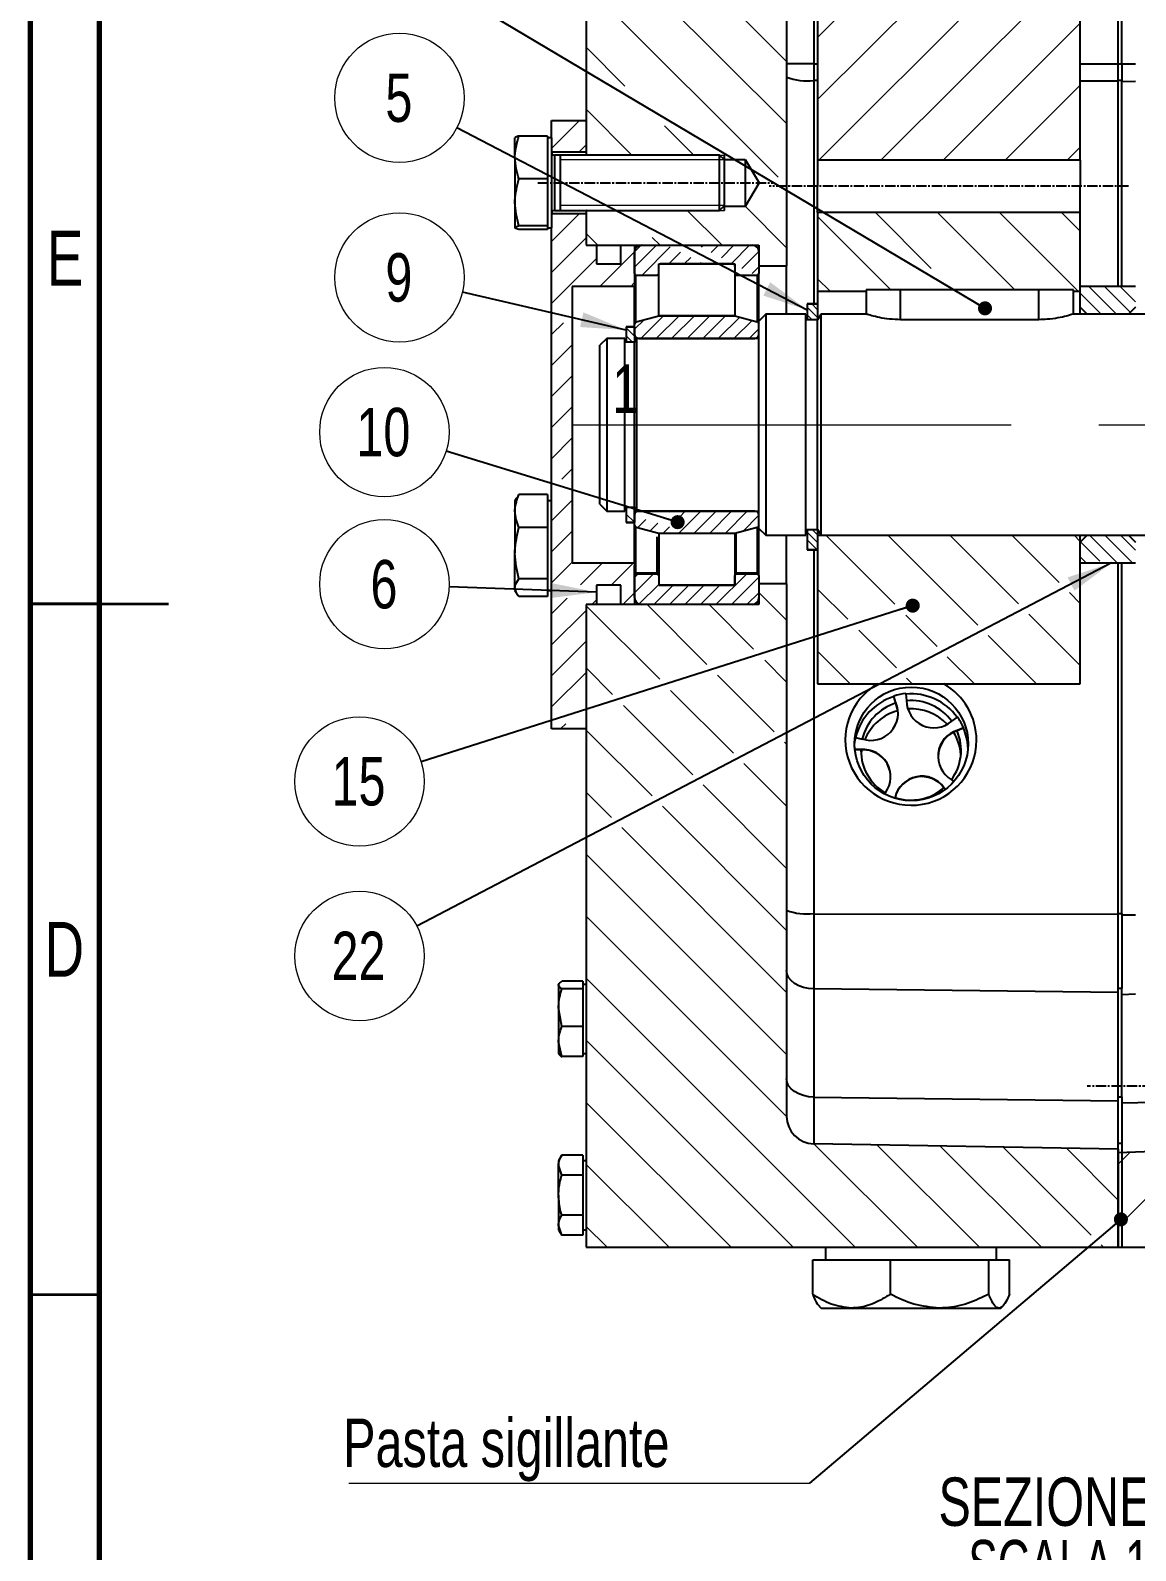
# Model space of a CAD drawing. Header units: millimetres. Extents: x 0 to 589, y 0 to 415.
# Drawn here: x 15 to 95, y 141.5 to 251.5 of the extents above; entities that cross this region are included whole.
import ezdxf

# ---------------------------------------------------------------- set-up
doc = ezdxf.new("R2010")
doc.units = ezdxf.units.MM
for name, pattern in [('CENTER', [10.16, 6.35, -1.27, 1.27, -1.27]), ('CENTERX2', [20.32, 12.7, -2.54, 2.54, -2.54]), ('CENTRO2', [1.125, 0.75, -0.125, 0.125, -0.125])]:
    doc.linetypes.add(name, pattern=pattern)
doc.layers.add('Assi', color=7, linetype='CENTER')
doc.styles.add('SLDTEXTSTYLE0', font='TXT', dxfattribs={"width": 0.75})
doc.styles.add('SLDTEXTSTYLE2', font='TXT', dxfattribs={"width": 0.681818})
doc.dimstyles.new('SLDDIMSTYLE0', dxfattribs={"dimtxt": 0.18, "dimasz": 1.016, "dimexe": 0, "dimexo": 0.0625, "dimgap": 0, "dimtad": 0, "dimtih": 1, "dimtoh": 1, "dimdec": 0, "dimrnd": 1e-09, "dimzin": 0, "dimdsep": 46, "dimtxsty": 'Standard', "dimblk1": 'DOT', "dimblk2": 'DOT', "dimsah": 1, "dimcen": 0.09, "dimadec": 0, "dimazin": 0, "dimtfac": 1.016, "dimtdec": 0, "dimtofl": 0, "dimtmove": 0, "dimatfit": 3, "dimldrblk": 'DOT', "dimfxl": 1, "dimfrac": 2, "dimtolj": 1, "dimtzin": 0, "dimarcsym": 0})
doc.dimstyles.new('SLDDIMSTYLE1', dxfattribs={"dimtxt": 0.18, "dimasz": 3.302, "dimexe": 0, "dimexo": 0.0625, "dimgap": 0, "dimtad": 0, "dimtih": 1, "dimtoh": 1, "dimdec": 0, "dimrnd": 1e-09, "dimzin": 0, "dimdsep": 46, "dimtxsty": 'Standard', "dimsah": 1, "dimcen": 0.09, "dimadec": 0, "dimazin": 0, "dimtfac": 3.302, "dimtdec": 0, "dimtofl": 0, "dimtmove": 0, "dimatfit": 3, "dimfxl": 1, "dimfrac": 2, "dimtolj": 1, "dimtzin": 0, "dimarcsym": 0})

# ---------------------------------------------------------------- blocks, each defined once
blk = doc.blocks.new('SW_HATCH_0')
at = {"color": 0, "linetype": 'Continuous', "lineweight": 18}
for p, q in [((19.43, 38.28), (0.43, 19.28)), ((19.43, 33.79), (0.43, 14.79)), ((-16.32, 32.04), (-1.82, 17.54)), ((19.43, 29.3), (0.52, 10.39)), ((-16.32, 27.55), (-1.82, 13.05)), ((19.43, 24.81), (5.01, 10.39)), ((-16.32, 23.06), (-2.43, 9.17)), ((19.43, 20.32), (9.5, 10.39)), ((-16.32, 18.57), (-13.52, 15.76)), ((19.43, 15.83), (14, 10.39)), ((-16.81, 13.27), (-18.82, 11.25)), ((-16.32, 14.08), (-13.01, 10.77)), ((-10.65, 12.89), (-8.52, 10.77)), ((-16.32, 11.51), (-16.81, 11.02)), ((19.43, 11.34), (18.49, 10.39)), ((-9.01, 6.77), (-6.51, 4.27)), ((-4.82, 7.07), (-1.82, 4.07)), ((4.59, 6.64), (8.65, 2.57)), ((9.08, 6.64), (14.7, 1.02)), ((13.57, 6.64), (19.29, 0.92)), ((18.06, 6.64), (19.43, 5.27)), ((-16.82, 6.52), (-18.82, 4.52)), ((0.44, 6.3), (5.72, 1.02)), ((-16.32, 4.77), (-18.82, 2.27)), ((-16.32, 5.1), (-15.49, 4.27)), ((-11.54, 4.81), (-11, 4.27)), ((-12.82, 3.78), (-15.34, 1.27)), ((-11.21, 4.27), (-12.82, 2.66)), ((-12.34, 4.26), (-12.82, 3.78)), ((-10.23, 4.13), (-12.27, 2.09)), ((-9.49, 3.74), (-10.34, 2.89)), ((-8.75, 3.36), (-9.22, 2.89)), ((-7.85, 4.27), (-8.01, 4.1)), ((-6.72, 4.27), (-7.27, 3.72)), ((-5.6, 4.27), (-6.53, 3.34)), ((-4.48, 4.27), (-5.79, 2.95)), ((-3.82, 3.8), (-5.05, 2.57)), ((-15.57, 3.28), (-18.82, 0.03)), ((-8.01, 2.98), (-8.1, 2.89)), ((-3.82, 2.68), (-4.31, 2.19)), ((-12.82, 1.54), (-13.09, 1.27)), ((-11.08, 2.16), (-11.14, 2.1)), ((0.43, 1.82), (1.33, 0.92)), ((20.06, 1.27), (22.06, -0.73)), ((21.19, 1.27), (23.06, -0.61)), ((22.31, 1.27), (23.43, 0.14)), ((0, 0), (0.43, -0.43)), ((19.43, 0.78), (20.94, -0.73)), ((-10.73, -0.86), (-12.35, -2.48)), ((-9.6, -0.86), (-11.23, -2.48)), ((-8.48, -0.86), (-10.11, -2.48)), ((-7.36, -0.86), (-8.98, -2.48)), ((-6.24, -0.86), (-7.86, -2.48)), ((-5.21, -0.96), (-6.74, -2.48)), ((-0.32, -0.8), (0.04, -1.16)), ((-0.25, -0.31), (0.43, -0.99)), ((-17.96, -1.36), (-18.82, -2.22)), ((-13.39, -1.76), (-12.82, -2.33)), ((-12.93, -1.66), (-12.82, -1.77)), ((-12.13, -1.14), (-12.82, -1.83)), ((-4.32, -1.19), (-5.62, -2.48)), ((-3.82, -1.81), (-4.49, -2.48)), ((-17.32, -2.96), (-18.82, -4.46)), ((-13.42, -2.3), (-12.96, -2.76)), ((-17.32, -5.21), (-18.82, -6.71)), ((-17.32, -7.45), (-18.82, -8.95)), ((-17.32, -9.7), (-18.82, -11.2)), ((-17.32, -11.94), (-18.07, -12.69)), ((-17.32, -14.19), (-18.82, -15.69)), ((-13.42, -15.2), (-12.82, -15.8)), ((-10.26, -14.98), (-10.34, -15.07)), ((-8.01, -14.98), (-9.64, -16.61)), ((-9.14, -14.98), (-9.6, -15.45)), ((-6.89, -14.98), (-8.52, -16.61)), ((-5.77, -14.98), (-7.39, -16.61)), ((-4.65, -14.98), (-6.27, -16.61)), ((-3.82, -15.28), (-4.99, -16.46)), ((-17.32, -16.43), (-18.82, -17.93)), ((-13.42, -15.77), (-13.38, -15.81)), ((-12, -15.6), (-12.6, -16.2)), ((-11.14, -15.87), (-11.71, -16.44)), ((-10.28, -16.13), (-10.76, -16.61)), ((0.03, -16.31), (0.43, -16.71)), ((-0.32, -16.52), (0.43, -17.27)), ((-0.32, -17.08), (0.39, -17.79)), ((1.02, -16.73), (6.01, -21.72)), ((5.51, -16.73), (12.02, -23.24)), ((10, -16.73), (14.96, -21.7)), ((14.49, -16.73), (17.91, -20.15)), ((18.98, -16.73), (19.43, -17.18)), ((19.45, -17.21), (20.85, -18.61)), ((20.1, -16.73), (22.1, -18.73)), ((21.22, -16.73), (23.22, -18.73)), ((22.35, -16.73), (23.43, -17.82)), ((-17.32, -18.68), (-18.82, -20.18)), ((-0.32, -17.64), (-0.17, -17.79)), ((19.43, -18.31), (19.86, -18.73)), ((-15.13, -18.73), (-16.72, -20.32)), ((-12.89, -18.73), (-14.51, -20.36)), ((-11.47, -19.56), (-12.82, -20.91)), ((-12.59, -19.56), (-12.82, -19.79)), ((-4.73, -19.56), (-6.91, -21.73)), ((-3.82, -19.77), (-5.78, -21.73)), ((-11.07, -20.29), (-12.49, -21.71)), ((-10.02, -20.36), (-11.4, -21.73)), ((-8.9, -20.36), (-10.27, -21.73)), ((-7.78, -20.36), (-9.15, -21.73)), ((-6.65, -20.36), (-8.03, -21.73)), ((-3.82, -20.9), (-4.66, -21.73)), ((-3.82, -20.88), (-1.82, -22.88)), ((0.43, -20.64), (2.61, -22.81)), ((18.65, -20.89), (19.43, -21.67)), ((-17.69, -21.29), (-18.82, -22.42)), ((-16.32, -21.85), (-11, -27.16)), ((-15.57, -21.42), (-15.89, -21.73)), ((-12.82, -20.91), (-13.64, -21.73)), ((-11.94, -21.73), (-7.6, -26.08)), ((-7.45, -21.73), (-4.2, -24.99)), ((-16.32, -22.17), (-18.82, -24.67)), ((6.8, -22.52), (9.07, -24.79)), ((15.7, -22.44), (19.43, -26.16)), ((3.4, -23.61), (6.13, -26.33)), ((12.76, -23.98), (16.26, -27.48)), ((-16.32, -24.41), (-18.82, -26.91)), ((0.43, -25.13), (2.79, -27.48)), ((-16.32, -26.34), (-14.41, -28.25)), ((-3.4, -25.78), (-1.82, -27.37)), ((9.81, -25.53), (11.77, -27.48)), ((-16.32, -26.66), (-18.82, -29.16)), ((-6.81, -26.87), (-2.71, -30.97)), ((6.87, -27.07), (7.28, -27.48)), ((-10.21, -27.96), (-5.65, -32.51)), ((-13.61, -29.05), (-8.6, -34.06)), ((-17.8, -30.39), (-18.15, -30.73)), ((-16.32, -30.83), (-11.54, -35.6)), ((-1.97, -31.71), (-1.82, -31.86)), ((-4.91, -33.26), (-1.82, -36.35)), ((-7.86, -34.8), (-1.82, -40.84)), ((-16.32, -35.32), (-14.49, -37.15)), ((-10.8, -36.35), (-1.82, -45.33)), ((-13.75, -37.89), (-1.82, -49.82)), ((-16.32, -39.81), (-1.82, -54.31)), ((-16.32, -44.3), (-1.82, -58.8)), ((-16.32, -48.79), (3.13, -68.23)), ((-16.32, -53.28), (-1.36, -68.23)), ((-16.32, -57.77), (-5.85, -68.23)), ((0.15, -60.77), (7.62, -68.23)), ((4.72, -60.85), (12.11, -68.23)), ((9.29, -60.93), (16.6, -68.23)), ((13.86, -61.01), (20.23, -67.37)), ((18.43, -61.09), (22.18, -64.84)), ((23.05, -61.38), (22.18, -62.25)), ((27.7, -61.21), (22.51, -66.41)), ((-16.32, -62.26), (-10.34, -68.23)), ((-16.32, -66.75), (-14.83, -68.23)), ((20.94, -68.08), (21.09, -68.23))]:
    blk.add_line(p, q, dxfattribs=at)
blk = doc.blocks.new('SW_NOTE_0_2')
at = {"color": 0, "linetype": 'Continuous', "lineweight": 0, "char_height": 3.5, "attachment_point": 2}
for s, insert, style in [('SEZIONE A-A', (13.67, 4.51), 'SLDTEXTSTYLE0'), ('SCALA 1 : 2', (13.49, -0.01), 'SLDTEXTSTYLE2')]:
    blk.add_mtext(s, dxfattribs=dict(at, insert=insert, style=style))
blk = doc.blocks.new('SW_NOTE_0_29')
at = {"color": 0, "linetype": 'Continuous', "lineweight": 0}
blk.add_circle((-4.15, -2.17), 4.68, dxfattribs=at)
at = {"color": 0, "linetype": 'Continuous', "lineweight": 0, "insert": (-4.22, -0.41), "char_height": 3.5, "attachment_point": 2, "style": 'SLDTEXTSTYLE0'}
blk.add_mtext('22', dxfattribs=at)
blk = doc.blocks.new('SW_NOTE_0_30')
at = {"color": 0, "linetype": 'Continuous', "lineweight": 0}
blk.add_circle((-4.46, -1.42), 4.68, dxfattribs=at)
at = {"color": 0, "linetype": 'Continuous', "lineweight": 0, "insert": (-4.53, 0.34), "char_height": 3.5, "attachment_point": 2, "style": 'SLDTEXTSTYLE0'}
blk.add_mtext('15', dxfattribs=at)
blk = doc.blocks.new('_Dot')
at = {"color": 0, "linetype": 'ByBlock', "lineweight": -2}
blk.add_line((-0.5, 0), (-1, 0), dxfattribs=at)
at = {"color": 0, "linetype": 'ByBlock', "const_width": 0.5}
blk.add_lwpolyline([(-0.25, 0, 1), (0.25, 0, 1)], format="xyb", close=True, dxfattribs=at)
blk = doc.blocks.new('SW_NOTE_0_31')
at = {"color": 0, "linetype": 'Continuous', "lineweight": 0}
blk.add_circle((-4.68, 0.18), 4.68, dxfattribs=at)
at = {"color": 0, "linetype": 'Continuous', "lineweight": 0, "insert": (-4.71, 1.93), "char_height": 3.5, "attachment_point": 2, "style": 'SLDTEXTSTYLE0'}
blk.add_mtext('6', dxfattribs=at)
blk = doc.blocks.new('SW_NOTE_0_32')
at = {"color": 0, "linetype": 'Continuous', "lineweight": 0}
blk.add_circle((-4.48, 1.38), 4.68, dxfattribs=at)
at = {"color": 0, "linetype": 'Continuous', "lineweight": 0, "insert": (-4.55, 3.13), "char_height": 3.5, "attachment_point": 2, "style": 'SLDTEXTSTYLE0'}
blk.add_mtext('10', dxfattribs=at)
blk = doc.blocks.new('SW_NOTE_0_33')
at = {"color": 0, "linetype": 'Continuous', "lineweight": 0}
blk.add_circle((-4.56, 1.06), 4.68, dxfattribs=at)
at = {"color": 0, "linetype": 'Continuous', "lineweight": 0, "insert": (-4.6, 2.81), "char_height": 3.5, "attachment_point": 2, "style": 'SLDTEXTSTYLE0'}
blk.add_mtext('9', dxfattribs=at)
blk = doc.blocks.new('SW_NOTE_0_34')
at = {"color": 0, "linetype": 'Continuous', "lineweight": 0}
blk.add_circle((-4.15, 2.16), 4.68, dxfattribs=at)
at = {"color": 0, "linetype": 'Continuous', "lineweight": 0, "insert": (-4.19, 3.92), "char_height": 3.5, "attachment_point": 2, "style": 'SLDTEXTSTYLE0'}
blk.add_mtext('5', dxfattribs=at)
blk = doc.blocks.new('SW_NOTE_0_55')
at = {"color": 0, "linetype": 'Continuous', "lineweight": 0}
blk.add_line((-33.34, 0), (0, 0), dxfattribs=at)
at = {"color": 0, "linetype": 'Continuous', "lineweight": 0, "insert": (-33.75, 4.66), "char_height": 3.5, "attachment_point": 1, "style": 'SLDTEXTSTYLE0'}
blk.add_mtext('Pasta sigillante', dxfattribs=at)
blk = doc.blocks.new('*U69')
at = {"layer": 'Assi', "color": 0, "linetype": 'CENTRO2', "transparency": 16777216}
blk.add_line((-8.49375, 0), (8.49375, 0), dxfattribs=at)
blk = doc.blocks.new('*U75')
at = {"layer": 'Assi', "color": 0, "linetype": 'CENTRO2', "transparency": 16777216}
blk.add_line((13, 0), (-13, 0), dxfattribs=at)
blk = doc.blocks.new('*U76')
at = {"layer": 'Assi', "color": 0, "linetype": 'CENTRO2', "transparency": 16777216}
blk.add_line((8, 0), (-8, 0), dxfattribs=at)

msp = doc.modelspace()

# ---------------------------------------------------------------- linework, layer by layer
at = {"color": 7, "linetype": 'Continuous', "lineweight": 70}
for p, q in [((15, 5), (15, 415)), ((20, 10), (20, 410))]:
    msp.add_line(p, q, dxfattribs=at)
at = {"color": 7, "linetype": 'Continuous', "lineweight": 25}
for p, q in [((71.96, 274.25), (71.96, 242.08)), ((90.96, 242.08), (90.96, 272.95)), ((93.71, 249.06), (93.71, 272.95)), ((93.96, 249.06), (93.96, 272.95)), ((69.71, 272.7), (69.71, 234.45)), ((55.21, 269.2), (55.21, 242.47)), ((71.68, 249.06), (69.71, 249.06)), ((71.68, 249.06), (71.68, 247.85)), ((93.71, 249.06), (93.96, 249.06)), ((93.71, 247.85), (93.71, 249.06)), ((93.96, 249.06), (93.96, 247.85)), ((93.96, 247.85), (93.71, 247.85)), ((93.71, 232.95), (93.71, 247.85)), ((93.96, 232.95), (93.96, 247.85)), ((52.71, 244.95), (55.21, 244.95)), ((52.71, 243.7), (52.71, 244.95)), ((55.21, 244.95), (55.21, 242.7)), ((50.07, 243.71), (50.06, 243.7)), ((50.06, 242.28), (50.06, 243.7)), ((52.41, 243.83), (50.35, 243.83)), ((52.41, 243.83), (52.41, 242.28)), ((52.71, 243.7), (52.41, 243.7)), ((52.71, 243.7), (52.71, 237.21)), ((50.06, 242.28), (50.06, 239.04)), ((52.41, 242.28), (52.41, 240.73)), ((52.71, 242.7), (55.21, 242.7)), ((64.87, 242.45), (52.91, 242.45)), ((53.34, 242.45), (53.34, 238.45)), ((55.21, 242.47), (55.23, 242.45)), ((55.21, 242.47), (55.21, 242.45)), ((65.21, 242.11), (64.87, 242.45)), ((64.87, 238.45), (64.87, 242.45)), ((65.17, 242.15), (66.71, 242.15)), ((65.21, 238.45), (65.21, 242.45)), ((65.21, 238.8), (65.21, 242.11)), ((66.71, 242.15), (67.74, 240.45)), ((66.71, 242.15), (66.71, 238.75)), ((90.96, 242.08), (71.96, 242.08)), ((71.96, 242.08), (71.96, 240.19)), ((90.96, 242.08), (90.96, 240.19)), ((52.41, 240.73), (50.35, 240.73)), ((52.41, 240.73), (52.41, 239.04)), ((67.74, 240.45), (66.71, 238.75)), ((71.96, 238.31), (71.96, 240.19)), ((90.96, 238.31), (90.96, 240.19)), ((50.06, 239.04), (50.06, 237.21)), ((52.41, 239.04), (52.41, 237.35)), ((64.87, 238.45), (65.21, 238.8)), ((66.71, 238.75), (65.17, 238.75)), ((55.21, 238.2), (52.71, 238.2)), ((52.91, 238.45), (64.87, 238.45)), ((55.23, 238.45), (55.21, 238.44)), ((55.21, 238.45), (55.21, 238.44)), ((55.21, 238.44), (55.21, 235.95)), ((55.21, 238.2), (55.21, 235.95)), ((71.96, 238.33), (71.96, 232.6)), ((71.96, 238.33), (90.96, 238.33)), ((90.96, 232.6), (90.96, 238.33)), ((52.41, 237.35), (50.35, 237.35)), ((52.41, 237.08), (50.35, 237.08)), ((52.41, 237.35), (52.41, 237.21)), ((52.41, 237.21), (52.41, 237.08)), ((52.41, 237.2), (52.71, 237.2)), ((52.71, 237.21), (52.71, 237.2)), ((52.71, 200.95), (52.71, 237.2)), ((55.21, 235.95), (55.96, 235.95)), ((55.21, 235.95), (67.71, 235.95)), ((55.96, 235.95), (55.96, 234.58)), ((57.71, 234.58), (57.71, 235.95)), ((57.71, 235.95), (58.71, 235.95)), ((58.71, 235.95), (58.71, 232.95)), ((58.71, 233.88), (58.71, 235.45)), ((59.21, 235.95), (67.21, 235.95)), ((67.71, 235.95), (67.71, 234.45)), ((67.71, 235.45), (67.71, 233.88)), ((55.96, 234.58), (57.71, 234.58)), ((60.46, 234.58), (65.96, 234.58)), ((60.46, 234.58), (60.46, 234.51)), ((65.86, 234.58), (60.56, 234.58)), ((65.96, 234.39), (65.96, 234.58)), ((67.71, 234.45), (69.71, 234.45)), ((69.71, 230.95), (69.71, 234.45)), ((58.81, 233.78), (60.36, 233.78)), ((66.06, 233.78), (67.61, 233.78)), ((67.71, 230.45), (67.71, 233.88)), ((58.71, 232.95), (54.21, 232.95)), ((54.21, 232.95), (54.21, 212.95)), ((58.71, 230.23), (58.71, 232.95)), ((75.46, 232.6), (71.96, 232.6)), ((71.96, 232.6), (71.96, 231.7)), ((75.46, 232.7), (75.46, 230.95)), ((77.96, 232.7), (75.46, 232.7)), ((87.96, 232.7), (77.96, 232.7)), ((90.46, 232.7), (87.96, 232.7)), ((90.46, 230.95), (90.46, 232.7)), ((90.96, 232.6), (90.46, 232.6)), ((94.96, 232.95), (90.96, 232.95)), ((90.96, 231.45), (90.96, 232.95)), ((71.96, 231.7), (71.21, 231.7)), ((71.21, 231.7), (71.21, 231.69)), ((71.21, 231.69), (71.96, 231.69)), ((71.21, 231.69), (71.21, 230.53)), ((71.96, 231.7), (71.96, 231.69)), ((71.96, 231.69), (71.96, 230.53)), ((91.46, 230.95), (90.96, 231.45)), ((90.96, 231.08), (90.96, 231.45)), ((90.96, 230.95), (90.96, 231.08)), ((94.96, 231.45), (94.46, 230.95)), ((58.71, 230.04), (58.11, 230.04)), ((58.11, 230.04), (58.11, 230.03)), ((58.11, 230.03), (58.71, 230.03)), ((58.11, 230.03), (58.11, 228.93)), ((58.71, 229.5), (58.71, 230.23)), ((58.71, 230.03), (58.71, 228.93)), ((58.84, 230.39), (60.46, 230.83)), ((60.46, 230.83), (60.55, 230.83)), ((60.56, 230.83), (65.86, 230.83)), ((65.88, 230.83), (65.96, 230.83)), ((65.96, 230.83), (67.59, 230.39)), ((68.21, 230.95), (67.71, 230.45)), ((67.71, 215.45), (67.71, 230.45)), ((71.11, 230.95), (68.21, 230.95)), ((68.21, 230.95), (68.21, 214.95)), ((71.11, 214.95), (71.11, 230.95)), ((71.96, 230.53), (71.11, 230.53)), ((71.96, 230.53), (71.21, 230.53)), ((72.21, 230.95), (71.96, 230.53)), ((71.98, 230.55), (71.96, 230.55)), ((71.96, 215.38), (71.96, 230.53)), ((75.46, 230.95), (72.21, 230.95)), ((72.21, 214.95), (72.21, 230.95)), ((87.96, 230.55), (77.96, 230.55)), ((96.46, 230.95), (90.46, 230.95)), ((94.46, 230.95), (91.46, 230.95)), ((56.71, 229.2), (56.21, 228.7)), ((58.01, 229.2), (56.71, 229.2)), ((56.71, 229.2), (56.71, 216.7)), ((58.01, 216.7), (58.01, 229.2)), ((58.71, 228.93), (58.01, 228.93)), ((58.71, 228.93), (58.11, 228.93)), ((58.87, 229.2), (58.71, 228.93)), ((58.71, 216.98), (58.71, 228.93)), ((67.71, 229.2), (58.87, 229.2)), ((58.87, 216.7), (58.87, 229.2)), ((59.01, 229.2), (67.41, 229.2)), ((56.21, 217.2), (56.21, 228.7)), ((50.35, 217.9), (50.22, 217.67)), ((52.41, 217.9), (50.35, 217.9)), ((52.41, 217.9), (52.41, 216.71)), ((50.19, 217.67), (50.06, 217.45)), ((50.06, 217.45), (50.06, 216.71)), ((50.06, 216.71), (50.06, 213.66)), ((52.71, 217.45), (52.41, 217.45)), ((52.41, 216.71), (52.41, 215.51)), ((56.21, 217.2), (56.71, 216.7)), ((56.71, 216.7), (58.01, 216.7)), ((58.01, 216.98), (58.71, 216.98)), ((58.11, 216.98), (58.71, 216.98)), ((58.11, 216.98), (58.11, 215.88)), ((58.71, 216.98), (58.87, 216.7)), ((58.71, 216.98), (58.71, 215.88)), ((58.87, 216.7), (67.71, 216.7)), ((67.41, 216.7), (59.01, 216.7)), ((58.11, 215.88), (58.11, 215.87)), ((58.71, 215.88), (58.11, 215.88)), ((58.11, 215.87), (58.71, 215.87)), ((58.71, 215.68), (58.71, 216.4)), ((58.71, 212.95), (58.71, 215.68)), ((52.41, 215.51), (50.35, 215.51)), ((52.41, 215.51), (52.41, 213.66)), ((60.46, 215.08), (58.84, 215.52)), ((65.96, 215.08), (60.46, 215.08)), ((67.59, 215.52), (65.96, 215.08)), ((67.71, 215.45), (68.21, 214.95)), ((67.71, 212.03), (67.71, 215.45)), ((68.21, 214.95), (71.11, 214.95)), ((69.71, 211.45), (69.71, 214.95)), ((71.11, 215.38), (71.96, 215.38)), ((71.21, 215.38), (71.96, 215.38)), ((71.21, 215.38), (71.21, 213.9)), ((71.96, 215.38), (72.21, 214.95)), ((71.96, 215.38), (71.96, 213.9)), ((71.96, 214.95), (90.96, 214.95)), ((71.96, 214.95), (71.96, 204.2)), ((72.21, 214.95), (111.46, 214.95)), ((90.96, 204.2), (90.96, 214.95)), ((90.96, 214.45), (91.46, 214.95)), ((91.46, 214.95), (94.46, 214.95)), ((94.46, 214.95), (94.96, 214.45)), ((50.06, 211.16), (50.06, 213.66)), ((52.41, 213.66), (52.41, 211.81)), ((71.21, 213.9), (71.21, 213.89)), ((71.96, 213.9), (71.21, 213.9)), ((71.21, 213.89), (71.96, 213.89)), ((90.96, 212.95), (90.96, 214.45)), ((54.21, 212.95), (58.71, 212.95)), ((58.71, 212.95), (58.71, 209.95)), ((90.96, 212.95), (94.96, 212.95)), ((93.71, 187.58), (93.71, 212.95)), ((93.96, 187.58), (93.96, 212.95)), ((52.41, 211.81), (50.35, 211.81)), ((52.41, 211.81), (52.41, 211.16)), ((57.71, 211.33), (55.96, 211.33)), ((55.96, 211.33), (55.96, 209.95)), ((57.71, 209.95), (57.71, 211.33)), ((58.71, 210.45), (58.71, 212.03)), ((58.81, 212.13), (58.81, 212.23)), ((58.81, 212.23), (60.36, 212.23)), ((60.36, 212.13), (58.81, 212.13)), ((60.36, 212.13), (60.36, 212.23)), ((60.46, 212.03), (60.46, 211.33)), ((65.96, 211.33), (60.46, 211.33)), ((65.96, 211.33), (65.96, 212.03)), ((66.06, 212.13), (66.06, 212.23)), ((66.06, 212.23), (67.61, 212.23)), ((67.61, 212.13), (66.06, 212.13)), ((67.61, 212.13), (67.61, 212.23)), ((67.71, 212.03), (67.71, 210.45)), ((69.71, 211.45), (67.71, 211.45)), ((67.71, 211.45), (67.71, 209.95)), ((69.71, 211.45), (69.71, 172.92)), ((50.06, 211.16), (50.06, 210.95)), ((50.06, 210.95), (50.19, 210.74)), ((52.41, 210.51), (50.35, 210.51)), ((52.41, 211.16), (52.41, 210.51)), ((52.41, 210.95), (52.71, 210.95)), ((55.96, 209.95), (55.21, 209.95)), ((55.21, 209.95), (55.21, 200.95)), ((55.21, 209.95), (55.21, 163.45)), ((67.71, 209.95), (55.21, 209.95)), ((58.71, 209.95), (57.71, 209.95)), ((67.21, 209.95), (59.21, 209.95)), ((71.96, 204.2), (90.96, 204.2)), ((78.34, 203.49), (78.39, 203)), ((77.62, 202.84), (77.47, 203.32)), ((77.47, 203.32), (77.47, 203.29)), ((77.62, 202.81), (77.47, 203.29)), ((77.62, 202.84), (77.62, 202.81)), ((81.66, 201.5), (82.07, 201.79)), ((55.21, 200.95), (52.71, 200.95)), ((74.69, 200.32), (75.18, 200.21)), ((82.51, 201.02), (82.05, 200.83)), ((82.51, 200.99), (82.05, 200.8)), ((82.05, 200.83), (82.05, 200.8)), ((82.51, 201.02), (82.51, 200.99)), ((75.09, 199.44), (74.61, 199.45)), ((75.09, 199.41), (74.61, 199.42)), ((75.09, 199.44), (75.09, 199.41)), ((75.14, 199.42), (75.1, 199.09)), ((81.63, 197.27), (81.81, 197.14)), ((76.8, 196.22), (76.86, 196.32)), ((77.57, 196), (77.54, 195.92)), ((77.57, 195.97), (77.55, 195.92)), ((77.57, 196), (77.57, 195.97)), ((81.21, 196.58), (81.1, 196.7)), ((81.1, 196.7), (81.1, 196.67)), ((81.19, 196.57), (81.1, 196.67)), ((71.68, 187.57), (71.68, 182.13)), ((71.68, 187.57), (93.71, 187.53)), ((93.71, 187.58), (93.96, 187.58)), ((93.71, 182.15), (93.71, 187.58)), ((93.96, 187.58), (93.96, 182.15)), ((54.96, 182.68), (53.44, 182.68)), ((54.96, 182.68), (54.96, 182.41)), ((53.24, 182.5), (53.21, 182.45)), ((53.21, 182.41), (53.21, 182.45)), ((53.21, 182.41), (53.21, 180.77)), ((54.96, 182.13), (53.44, 182.13)), ((55.21, 182.45), (54.96, 182.45)), ((54.96, 182.41), (54.96, 182.13)), ((54.96, 182.13), (54.96, 180.77)), ((71.68, 182.13), (71.68, 174.3)), ((93.71, 181.88), (71.68, 182.13)), ((93.96, 182.15), (93.71, 182.15)), ((93.71, 174.32), (93.71, 182.15)), ((93.96, 174.32), (93.96, 182.15)), ((53.44, 179.4), (53.21, 180.77)), ((53.21, 180.77), (53.21, 178.31)), ((54.96, 180.77), (54.96, 179.4)), ((54.96, 179.4), (53.44, 179.4)), ((54.96, 179.4), (54.96, 178.31)), ((53.44, 177.23), (53.21, 178.31)), ((53.21, 178.31), (53.21, 177.46)), ((54.96, 178.31), (54.96, 177.23)), ((53.21, 177.45), (53.24, 177.41)), ((54.96, 177.23), (53.44, 177.23)), ((54.96, 177.45), (55.21, 177.45)), ((71.68, 174.3), (71.68, 170.92)), ((71.68, 174.3), (93.71, 174.04)), ((93.71, 174.32), (93.96, 174.32)), ((93.71, 170.95), (93.71, 174.32)), ((93.96, 174.32), (93.96, 170.95)), ((93.71, 170.54), (71.68, 170.92)), ((93.71, 163.45), (93.71, 170.95)), ((93.96, 170.95), (93.71, 170.95)), ((111.03, 170.89), (93.71, 170.28)), ((93.71, 170.54), (93.71, 163.45)), ((93.96, 170.95), (93.96, 163.45)), ((53.44, 170.09), (53.21, 169.7)), ((53.21, 169.7), (53.21, 169.37)), ((54.96, 170.09), (53.44, 170.09)), ((54.96, 170.09), (54.96, 169.37)), ((55.21, 169.7), (54.96, 169.7)), ((93.71, 170.28), (93.71, 163.45)), ((53.21, 167.2), (53.21, 169.37)), ((53.44, 168.65), (53.21, 169.37)), ((54.96, 168.65), (53.44, 168.65)), ((54.96, 169.37), (54.96, 168.65)), ((54.96, 168.65), (54.96, 167.2)), ((53.21, 167.2), (53.21, 165.04)), ((54.96, 167.2), (54.96, 165.76)), ((53.44, 164.32), (53.21, 165.04)), ((53.21, 165.04), (53.21, 164.7)), ((54.96, 165.76), (53.44, 165.76)), ((54.96, 165.76), (54.96, 165.04)), ((54.96, 165.04), (54.96, 164.32)), ((53.21, 164.7), (53.44, 164.32)), ((54.96, 164.32), (53.44, 164.32)), ((54.96, 164.7), (55.21, 164.7)), ((55.21, 163.45), (93.71, 163.45)), ((72.52, 163.45), (72.52, 162.54)), ((84.9, 162.54), (84.9, 163.45)), ((93.71, 163.45), (93.96, 163.45)), ((93.71, 163.45), (126.21, 163.45)), ((71.6, 160.04), (71.6, 162.54)), ((71.6, 162.54), (77.22, 162.54)), ((77.22, 160.04), (77.22, 162.54)), ((77.22, 162.54), (84.34, 162.54)), ((84.34, 160.04), (84.34, 162.54)), ((84.34, 162.54), (85.83, 162.54)), ((85.83, 160.04), (85.83, 162.54)), ((72.08, 159.17), (72.21, 159.04)), ((72.21, 159.04), (74.41, 159.04)), ((74.41, 159.04), (80.78, 159.04)), ((80.78, 159.04), (85.08, 159.04)), ((85.08, 159.04), (85.21, 159.04)), ((85.21, 159.04), (85.35, 159.17))]:
    msp.add_line(p, q, dxfattribs=at)
at = {"color": 8, "linetype": 'Continuous', "lineweight": 25}
for p, q in [((71.68, 273.41), (71.68, 249.06)), ((71.68, 249.06), (71.96, 249.06)), ((90.96, 249.06), (93.71, 249.06)), ((93.96, 249.06), (94.96, 249.06)), ((71.68, 247.85), (71.68, 231.7)), ((71.96, 247.85), (71.68, 247.85)), ((93.71, 247.8), (90.96, 247.81)), ((94.96, 247.78), (93.96, 247.77)), ((52.91, 242.45), (52.91, 238.46)), ((52.91, 238.46), (52.91, 238.45)), ((58.81, 230.39), (58.81, 233.78)), ((67.61, 230.39), (67.61, 233.78)), ((77.96, 230.55), (77.96, 232.7)), ((87.96, 230.55), (87.96, 232.7)), ((58.81, 212.23), (58.81, 215.52)), ((60.36, 212.23), (60.36, 214.83)), ((66.06, 212.23), (66.06, 215.09)), ((67.61, 212.23), (67.61, 215.52)), ((71.68, 213.89), (71.68, 187.57)), ((93.96, 187.5), (94.96, 187.5)), ((94.96, 181.74), (93.96, 181.71)), ((93.96, 173.88), (97.79, 173.97))]:
    msp.add_line(p, q, dxfattribs=at)
at = {"color": 7, "linetype": 'Continuous', "lineweight": 18}
for p, q in [((65.21, 242.11), (53.34, 242.11)), ((55.23, 242.45), (65.21, 242.45)), ((65.21, 238.8), (53.34, 238.8)), ((55.23, 238.45), (65.21, 238.45))]:
    msp.add_line(p, q, dxfattribs=at)
at = {"color": 7, "linetype": 'CENTERX2', "lineweight": 18, "ltscale": 2.5}
msp.add_line((54.21, 222.95), (128.21, 222.95), dxfattribs=at)
at = {"color": 7, "linetype": 'Continuous', "lineweight": 35}
for p, q in [((15, 210), (25, 210)), ((20, 210), (15, 210)), ((20, 160), (15, 160))]:
    msp.add_line(p, q, dxfattribs=at)
msp.add_lwpolyline([(60.46, 211.33), (65.98, 211.33), (65.98, 215.09), (60.46, 215.09)], close=True)
at = {"color": 7, "linetype": 'Continuous', "lineweight": 25, "flags": 128}
for points in [[(77.78, 202.05), (77.77, 202.27), (77.62, 202.81)], [(71.68, 182.13), (71.29, 182.16), (70.93, 182.24), (70.59, 182.36), (70.29, 182.53), (70.04, 182.73), (69.86, 182.96), (69.75, 183.2), (69.71, 183.46)], [(71.68, 174.3), (71.29, 174.33), (70.93, 174.41), (70.59, 174.53), (70.29, 174.7), (70.04, 174.9), (69.86, 175.12), (69.75, 175.37), (69.71, 175.63)]]:
    msp.add_lwpolyline(points, dxfattribs=at)
at = {"color": 7, "linetype": 'Continuous', "lineweight": 25}
msp.add_circle((78.74, 199.86), 4.11, dxfattribs=at)
for centre, radius, start, end in [((71.2, 252.08), 4.25, 249.5372, 276.4532), ((52.91, 242.65), 0.2, 180, 270), ((52.91, 238.25), 0.2, 90, 180), ((59.21, 235.45), 0.5, 90, 180), ((67.21, 235.45), 0.5, 360, 90), ((58.81, 233.88), 0.1, 180, 270), ((60.36, 233.88), 0.1, 270, 0), ((66.06, 233.88), 0.1, 180, 270), ((67.61, 233.88), 0.1, 270, 0), ((58.88, 230.23), 0.167, 105, 180), ((67.55, 230.23), 0.167, 360, 75), ((59.01, 229.5), 0.3, 180, 270), ((67.41, 229.5), 0.3, 270, 0), ((59.01, 216.4), 0.3, 90, 180), ((67.41, 216.4), 0.3, 0, 90), ((58.88, 215.68), 0.167, 180, 255), ((67.55, 215.68), 0.167, 285, 0), ((58.81, 212.03), 0.1, 90, 180), ((60.36, 212.03), 0.1, 0, 90), ((66.06, 212.03), 0.1, 90, 180), ((67.61, 212.03), 0.1, 0, 90), ((59.21, 210.45), 0.5, 180, 270), ((67.21, 210.45), 0.5, 270, 0), ((78.71, 199.36), 4.15, 95.1276, 107.4063), ((78.7, 199.36), 4.11, 107.3202, 166.544), ((75.81, 202.08), 1.97, 251.3953, 22.881), ((78.7, 199.37), 3.61, 107.3007, 166.517), ((78.72, 199.34), 4.14, 36.1537, 95.1645), ((80.37, 203), 1.98, 180.0152, 310.9987), ((78.72, 199.35), 3.64, 36.1863, 95.1905), ((78.72, 198.75), 3.64, 43.933, 93.6569), ((78.7, 198.77), 3.61, 104.9229, 157.3971), ((78.75, 199.41), 4.09, 23.3235, 35.7324), ((78.66, 199.41), 4.07, 167.0745, 176.9376), ((82.63, 198.96), 1.96, 107.2502, 239.3483), ((82.63, 198.92), 1.96, 107.3324, 179.8988), ((78.76, 198.79), 3.58, 4.7667, 32.1892), ((78.76, 199.38), 3.58, 353.3066, 23.3283), ((78.77, 199.38), 4.07, 3.2783, 23.3271), ((75.28, 197.49), 1.96, 323.6349, 95.421), ((75.27, 197.45), 1.97, 0.2262, 95.2559), ((78.68, 199.39), 3.59, 180.0879, 239.1937), ((78.76, 199.39), 3.58, 323.6993, 353.2776), ((79.49, 195.54), 1.98, 35.8675, 166.6664), ((79.49, 195.51), 1.98, 35.8675, 166.6664), ((78.71, 199.43), 3.64, 251.6316, 310.9023), ((71.2, 191.8), 4.25, 249.5372, 276.4532), ((71.71, 172.92), 2, 180, 269)]:
    msp.add_arc(centre, radius, start, end, dxfattribs=at)
for start_param, end_param in [(2.239946, 6.422894), (0.139709, 1.18531)]:
    msp.add_ellipse((78.71, 200.13), major_axis=(4.7, -0.67), ratio=0.992387, start_param=start_param, end_param=end_param, dxfattribs=at)
for points, knots in [([(50.06, 242.28), (50.06, 242.32), (50.07, 242.84), (50.22, 243.36), (50.35, 243.83)], [0, 0, 0, 0, 0.0702148, 1, 1, 1, 1]), ([(50.35, 243.83), (50.32, 243.82), (50.15, 243.78), (50.1, 243.73), (50.06, 243.7)], [0, 0, 0, 0, 0.223713, 1, 1, 1, 1]), ([(50.35, 240.73), (50.27, 240.98), (50.11, 241.49), (50.08, 242.02), (50.06, 242.28)], [0, 0, 0, 0, 0.495458, 1, 1, 1, 1]), ([(50.06, 239.04), (50.06, 239.08), (50.07, 239.65), (50.22, 240.21), (50.35, 240.73)], [0, 0, 0, 0, 0.0702148, 1, 1, 1, 1]), ([(50.35, 237.35), (50.27, 237.63), (50.11, 238.18), (50.08, 238.75), (50.06, 239.04)], [0, 0, 0, 0, 0.495458, 1, 1, 1, 1]), ([(50.06, 237.21), (50.1, 237.25), (50.15, 237.3), (50.32, 237.34), (50.35, 237.35)], [0, 0, 0, 0, 0.7762867, 1, 1, 1, 1]), ([(50.35, 237.08), (50.24, 237.11), (50.08, 237.16), (50.07, 237.2), (50.06, 237.21)], [0, 0, 0, 0, 0.7581486, 1, 1, 1, 1]), ([(67.71, 230.54), (67.71, 230.73), (67.71, 231.45), (67.71, 232.41), (67.71, 233.29), (67.71, 233.79), (67.71, 233.85), (67.71, 233.88)], [0, 0, 0, 0, 0.085995, 0.331636, 0.577277, 0.788638, 1, 1, 1, 1]), ([(77.96, 230.55), (77.69, 230.56), (77.15, 230.58), (76.41, 230.7), (75.84, 230.84), (75.5, 230.94), (75.5, 230.95), (75.49, 230.95)], [0, 0, 0, 0, 0.207614, 0.414975, 0.628814, 0.847392, 1, 1, 1, 1]), ([(90.46, 230.95), (90.44, 230.95), (90.39, 230.93), (89.98, 230.81), (89.37, 230.67), (88.65, 230.57), (88.17, 230.56), (87.96, 230.55)], [0, 0, 0, 0, 0.207745, 0.415269, 0.628599, 0.847104, 1, 1, 1, 1]), ([(50.06, 216.71), (50.06, 216.74), (50.07, 217.14), (50.22, 217.54), (50.35, 217.9)], [0, 0, 0, 0, 0.070215, 1, 1, 1, 1]), ([(50.35, 215.51), (50.27, 215.71), (50.11, 216.1), (50.08, 216.5), (50.06, 216.71)], [0, 0, 0, 0, 0.495458, 1, 1, 1, 1]), ([(58.71, 216.4), (58.71, 216.41), (58.71, 216.42), (58.71, 216.53), (58.71, 216.79), (58.71, 216.9)], [0, 0, 0, 0, 0.145115, 0.66295, 1, 1, 1, 1]), ([(50.06, 213.66), (50.06, 213.71), (50.07, 214.33), (50.22, 214.94), (50.35, 215.51)], [0, 0, 0, 0, 0.070215, 1, 1, 1, 1]), ([(67.71, 212.03), (67.71, 212.03), (67.71, 212.05), (67.71, 212.31), (67.71, 213.05), (67.71, 214.04), (67.71, 214.92), (67.71, 215.29)], [0, 0, 0, 0, 0.069695, 0.318395, 0.567096, 0.815797, 1, 1, 1, 1]), ([(50.35, 211.81), (50.27, 212.11), (50.11, 212.72), (50.08, 213.34), (50.06, 213.66)], [0, 0, 0, 0, 0.495458, 1, 1, 1, 1]), ([(58.71, 212.03), (58.71, 212.03), (58.71, 212.05), (58.71, 212.22), (58.71, 212.63), (58.71, 212.77)], [0, 0, 0, 0, 0.153554, 0.701501, 1, 1, 1, 1]), ([(50.06, 211.16), (50.07, 211.21), (50.08, 211.43), (50.24, 211.65), (50.35, 211.81)], [0, 0, 0, 0, 0.241851, 1, 1, 1, 1]), ([(60.46, 212), (60.46, 211.91), (60.46, 211.75), (60.46, 211.77), (60.46, 211.78)], [0, 0, 0, 0, 0.581917, 1, 1, 1, 1]), ([(65.96, 212), (65.96, 211.91), (65.96, 211.75), (65.96, 211.77), (65.96, 211.78)], [0, 0, 0, 0, 0.581917, 1, 1, 1, 1]), ([(50.35, 210.51), (50.32, 210.55), (50.15, 210.77), (50.1, 210.99), (50.06, 211.16)], [0, 0, 0, 0, 0.223713, 1, 1, 1, 1]), ([(53.21, 182.41), (53.22, 182.43), (53.23, 182.52), (53.35, 182.61), (53.44, 182.68)], [0, 0, 0, 0, 0.231849, 1, 1, 1, 1]), ([(53.44, 182.13), (53.41, 182.15), (53.28, 182.24), (53.24, 182.34), (53.21, 182.41)], [0, 0, 0, 0, 0.2110008, 1, 1, 1, 1]), ([(53.21, 180.77), (53.21, 180.8), (53.22, 181.26), (53.33, 181.71), (53.44, 182.13)], [0, 0, 0, 0, 0.070201, 1, 1, 1, 1]), ([(53.21, 178.31), (53.21, 178.34), (53.22, 178.71), (53.33, 179.07), (53.44, 179.4)], [0, 0, 0, 0, 0.070201, 1, 1, 1, 1]), ([(53.21, 177.5), (53.24, 177.43), (53.28, 177.33), (53.41, 177.24), (53.44, 177.23)], [0, 0, 0, 0, 0.788999, 1, 1, 1, 1]), ([(53.21, 169.37), (53.21, 169.39), (53.22, 169.63), (53.33, 169.87), (53.44, 170.09)], [0, 0, 0, 0, 0.070201, 1, 1, 1, 1]), ([(53.21, 167.2), (53.22, 167.32), (53.23, 167.81), (53.35, 168.28), (53.44, 168.65)], [0, 0, 0, 0, 0.2318493, 1, 1, 1, 1]), ([(53.44, 165.76), (53.41, 165.86), (53.28, 166.33), (53.24, 166.82), (53.21, 167.2)], [0, 0, 0, 0, 0.2110008, 1, 1, 1, 1]), ([(53.21, 165.04), (53.21, 165.06), (53.22, 165.3), (53.33, 165.54), (53.44, 165.76)], [0, 0, 0, 0, 0.070201, 1, 1, 1, 1]), ([(74.41, 159.04), (73.91, 159.1), (72.93, 159.21), (72.04, 159.77), (71.6, 160.04)], [0, 0, 0, 0, 0.504002, 1, 1, 1, 1]), ([(71.6, 160.04), (71.66, 159.9), (71.81, 159.55), (71.97, 159.24), (72.08, 159.19), (72.08, 159.18)], [0, 0, 0, 0, 0.410412, 0.949987, 1, 1, 1, 1]), ([(77.22, 160.04), (76.84, 159.81), (76.05, 159.33), (75.08, 159.06), (74.53, 159.04), (74.41, 159.04)], [0, 0, 0, 0, 0.432386, 0.879556, 1, 1, 1, 1]), ([(80.78, 159.04), (80.15, 159.1), (78.91, 159.21), (77.78, 159.77), (77.22, 160.04)], [0, 0, 0, 0, 0.504002, 1, 1, 1, 1]), ([(84.34, 160.04), (83.85, 159.81), (82.86, 159.33), (81.63, 159.06), (80.93, 159.04), (80.78, 159.04)], [0, 0, 0, 0, 0.432386, 0.879556, 1, 1, 1, 1]), ([(85.08, 159.04), (85.08, 159.04), (84.98, 159.04), (84.78, 159.16), (84.54, 159.56), (84.39, 159.91), (84.34, 160.04)], [0, 0, 0, 0, 0.015026, 0.380989, 0.761729, 1, 1, 1, 1]), ([(85.83, 160.04), (85.77, 159.89), (85.62, 159.54), (85.37, 159.13), (85.18, 159.07), (85.08, 159.04)], [0, 0, 0, 0, 0.272239, 0.630156, 1, 1, 1, 1])]:
    msp.add_open_spline(points, degree=3, knots=knots, dxfattribs=at)
at = {"layer": 'Assi'}
msp.add_lwpolyline([(60.46, 234.58), (65.96, 234.58), (65.96, 230.83), (60.46, 230.83)], close=True, dxfattribs=at)

# ---------------------------------------------------------------- block references
at = {"color": 7, "linetype": 'Continuous', "lineweight": 18}
msp.add_blockref('SW_HATCH_0', (71.53, 231.69), dxfattribs=at)
at = {"color": 7, "linetype": 'Continuous', "lineweight": 0}
for name, p in [('SW_NOTE_0_34', (45.85, 244.44)), ('SW_NOTE_0_33', (46.26, 232.55)), ('SW_NOTE_0_32', (45.09, 221.04)), ('SW_NOTE_0_31', (45.29, 211.23)), ('SW_NOTE_0_30', (43.27, 198.56)), ('SW_NOTE_0_29', (42.96, 186.68)), ('SW_NOTE_0_55', (71.38, 146.38)), ('SW_NOTE_0_2', (78.15, 142.27))]:
    msp.add_blockref(name, p, dxfattribs=at)
at = {"layer": 'Assi', "linetype": 'CENTRO2'}
for name, p in [('*U69', (60.22, 240.45)), ('*U75', (81.46, 240.2)), ('*U76', (99.46, 175.09))]:
    msp.add_blockref(name, p, dxfattribs=at)

# ---------------------------------------------------------------- texts
at = {"color": 7, "linetype": 'Continuous', "lineweight": 0, "style": 'SLDTEXTSTYLE0'}
for s, insert, char_height, attachment_point in [('E', (17.51, 236.98), 3.97, 2), ('1', (57.11, 227.31), 3.5, 1), ('1', (57.11, 227.31), 3.5, 1), ('D', (17.45, 186.98), 3.97, 2)]:
    msp.add_mtext(s, dxfattribs=dict(at, insert=insert, char_height=char_height, attachment_point=attachment_point))

# ---------------------------------------------------------------- leaders
at = {"color": 7, "linetype": 'Continuous', "lineweight": 0}
for points, dimstyle in [([(84.07, 231.37), (46.08, 253.96)], 'SLDDIMSTYLE0'), ([(71.21, 231.25), (45.85, 244.44)], 'SLDDIMSTYLE1'), ([(58.11, 229.8), (46.26, 232.55)], 'SLDDIMSTYLE1'), ([(61.83, 215.9), (45.09, 221.04)], 'SLDDIMSTYLE0'), ([(93.22, 212.95), (42.96, 186.68)], 'SLDDIMSTYLE1'), ([(55.96, 210.83), (45.29, 211.23)], 'SLDDIMSTYLE1'), ([(78.84, 209.86), (43.27, 198.56)], 'SLDDIMSTYLE0'), ([(93.9, 165.45), (71.38, 146.38)], 'SLDDIMSTYLE0')]:
    msp.add_leader(points, dimstyle=dimstyle, dxfattribs=at)

doc.saveas('drawing.dxf')
